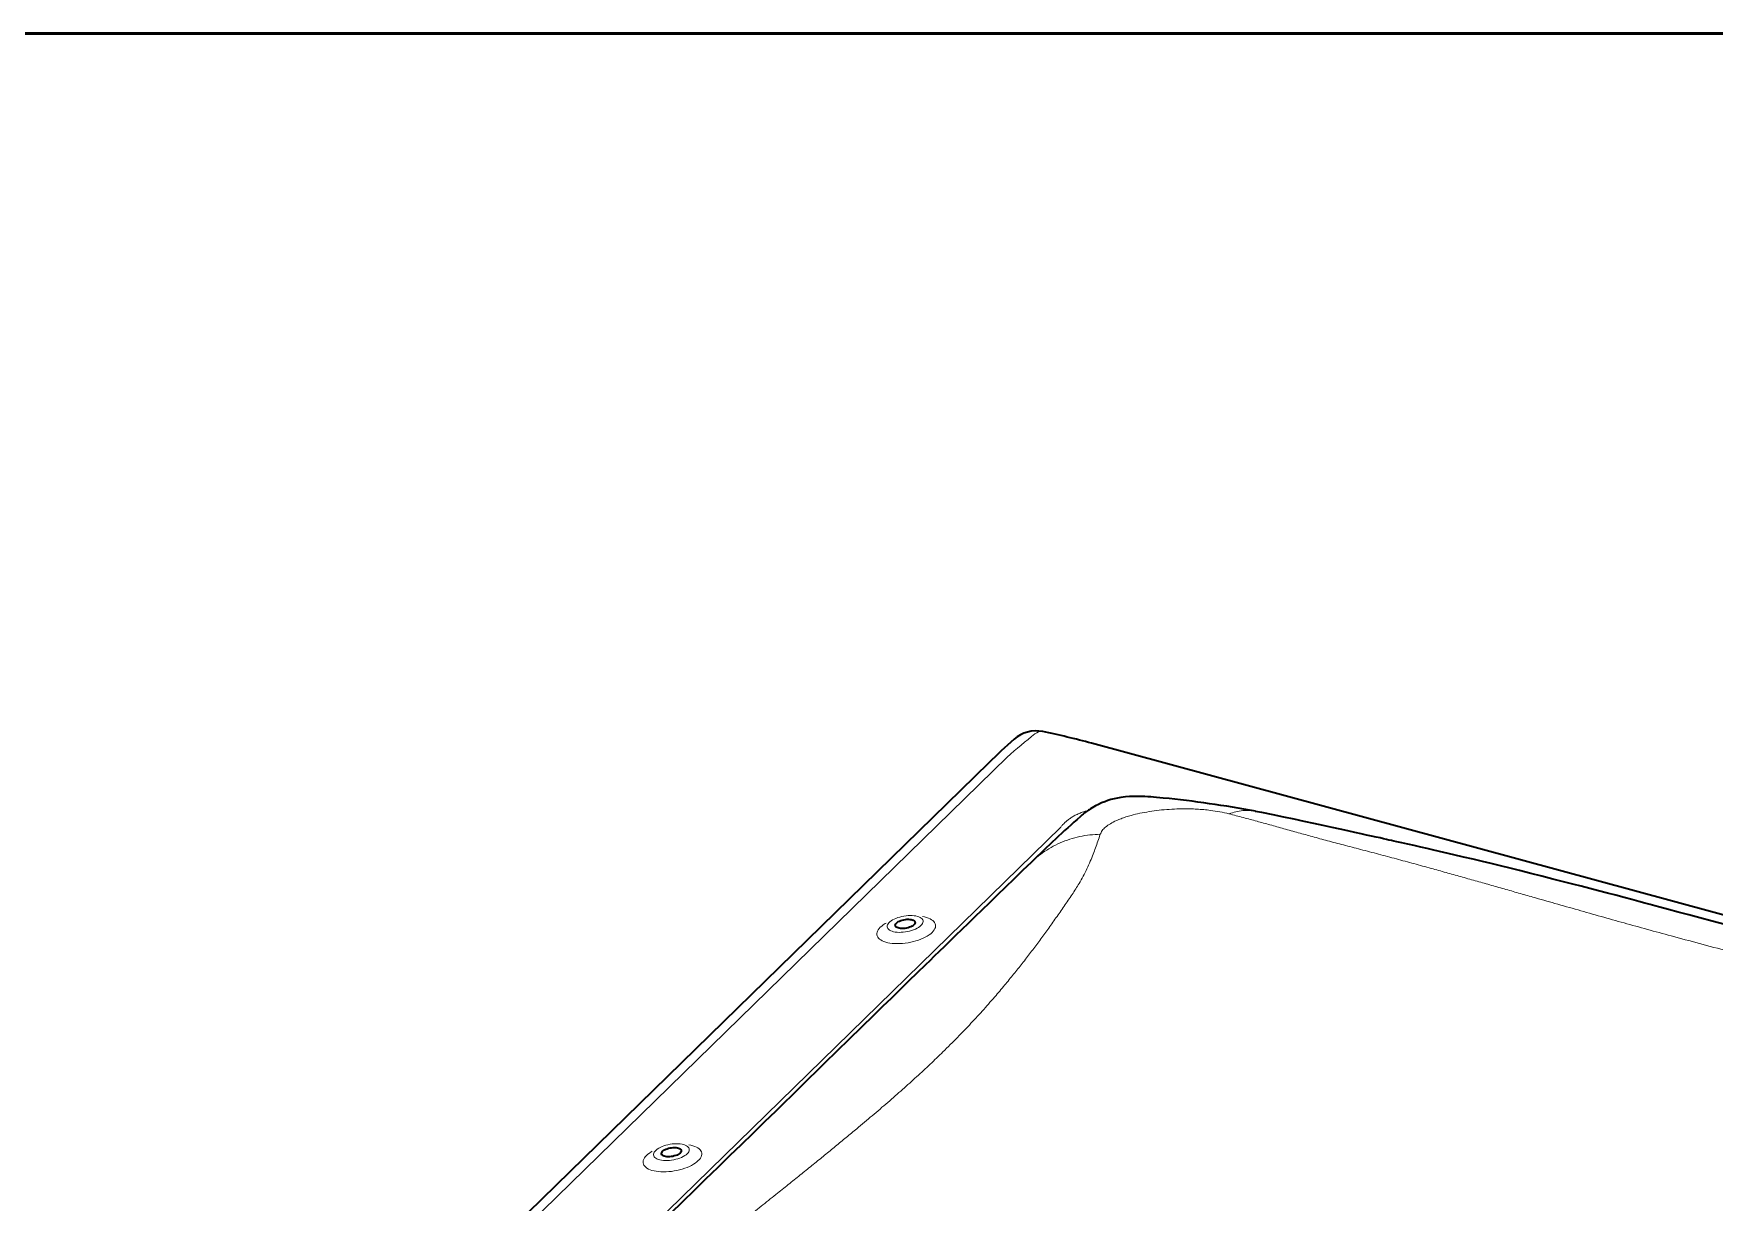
# Model space of a CAD drawing. Header units: millimetres. Extents: x -435 to 27166, y -19117 to 26500.
# Drawn here: x 24319.6 to 24520.9, y 19559 to 19699 of the extents above; entities that cross this region are included whole.
import ezdxf

# ---------------------------------------------------------------- set-up
doc = ezdxf.new("R2010")
doc.units = ezdxf.units.MM
doc.layers.add('Daglichtkoepel_Bitumen-P1-v1DWG_dwg', color=8, linetype='Continuous', lineweight=13)
doc.layers.add('R-H cont 0_50', color=50, linetype='Continuous', lineweight=50)

# ---------------------------------------------------------------- blocks, each defined once
blk = doc.blocks.new('Daglichtkoepel_Bitumen-P1-v1DWG_dwg_frame-3211647-Details Appartement')
at = {"layer": 'R-H cont 0_50', "flags": 128}
blk.add_lwpolyline([(660.4, 7340.6), (10515.6, 7340.6), (10515.6, 203.2), (660.4, 203.2)], close=True, dxfattribs=at)
blk = doc.blocks.new('Daglichtkoepel_Bitumen-P1-v1DWG_dwg_VELUX frame-3211648-Details Appartement')
at = {"xscale": 5, "yscale": 5, "zscale": 5}
blk.add_blockref('Daglichtkoepel_Bitumen-P1-v1DWG_dwg_frame-3211647-Details Appartement', (1270, 1270), dxfattribs=at)
blk = doc.blocks.new('Daglichtkoepel_Bitumen-P1-v1DWG_dwg-3211646-Details Appartement')
at = {"color": 90, "lineweight": 35}
for p, q in [((15037.8, 34549.6), (10383.5, 35814.6)), ((10071.4, 35755.1), (7615.4, 33358))]:
    blk.add_line(p, q, dxfattribs=at)
at = {"color": 250, "lineweight": 13}
for p, q in [((10126.8, 35772.4), (7670.8, 33375.3)), ((8198.5, 33518.3), (10289.9, 35559.6)), ((10295.6, 35565.8), (10300.1, 35570.4)), ((9796.6, 35252), (9797, 35252.4)), ((9085.3, 34557.8), (9085.8, 34558.2))]:
    blk.add_line(p, q, dxfattribs=at)
at = {"color": 90, "lineweight": 35, "flags": 128}
for points in [[(10601.6, 35647.7), (10591.4, 35648.6), (10581.6, 35649.5), (10572.5, 35650.3), (10564, 35651), (10555.2, 35651.7), (10545.7, 35652.3), (10531, 35652.9), (10516.8, 35652.9), (10508.8, 35652.7), (10498.9, 35652.2), (10487, 35651.2), (10473.1, 35649.3)], [(12310.9, 35262.7), (12271.6, 35273.4), (12234.9, 35283.3), (12200.6, 35292.6), (12168.9, 35301.1), (12139.6, 35309), (12112.7, 35316.2), (12097.8, 35320.2), (12083.5, 35324), (12067.4, 35328.3), (12049.2, 35333.1), (12027.9, 35338.8), (12004.3, 35345), (11978.4, 35351.9), (11953.3, 35358.5), (11926.5, 35365.5), (11899.6, 35372.5), (11873.4, 35379.3), (11848, 35385.9), (11823.3, 35392.2), (11787.7, 35401.3), (11753.8, 35409.9), (11720.3, 35418.3), (11685.4, 35427.1), (11657, 35434.1), (11627.7, 35441.3), (11599.2, 35448.3), (11573, 35454.6), (11544.7, 35461.4), (11515.8, 35468.3), (11486.1, 35475.3), (11455.7, 35482.4), (11425.3, 35489.5), (11405.3, 35494.1), (11385.2, 35498.6), (11365.1, 35503.2), (11345.7, 35507.5), (11328.3, 35511.4), (11312.8, 35514.8), (11303.9, 35516.8), (11295.9, 35518.5), (11288.6, 35520.1), (11281.4, 35521.7), (11272.4, 35523.7), (11261.5, 35526.2), (11249.5, 35528.8), (11235.9, 35531.8), (11220.6, 35535.2), (11203.7, 35539), (11185.2, 35543.1), (11163.8, 35547.8), (11140.6, 35552.9), (11115.6, 35558.4), (11088.9, 35564.2), (11060.5, 35570.4), (11030.3, 35576.8), (11000.4, 35583.2), (10969, 35589.8), (10936.2, 35596.5), (10901.9, 35603.4), (10882.1, 35607.3)], [(10201, 35453.1), (10174, 35427), (10147.6, 35401.4), (10121.9, 35376.5), (10096.9, 35352.3), (10072.9, 35329), (10050.4, 35307), (10028.8, 35286.1), (10008.3, 35266.2), (9988.9, 35247.4), (9970.3, 35229.4), (9952.8, 35212.5), (9936.2, 35196.4), (9920.4, 35181.1), (9905.5, 35166.7), (9891.5, 35153), (9878.4, 35140.3), (9853, 35115.6), (9827.4, 35090.7), (9801.3, 35065.3), (9774.8, 35039.4), (9747.9, 35013.2), (9720.7, 34986.6), (9646.3, 34913.9), (9571.5, 34840.8), (9496.9, 34767.9), (9422.9, 34695.6), (9387.9, 34661.4), (9352.9, 34627.4), (9317.9, 34593.3), (9282.7, 34559), (9246.4, 34523.6), (9208.8, 34486.9), (9174.6, 34453.6), (9139.4, 34419.2), (9103, 34383.7)]]:
    blk.add_lwpolyline(points, dxfattribs=at)
at = {"color": 250, "lineweight": 13, "flags": 128}
for points in [[(9758.5, 35267.4), (9755.7, 35265.7), (9750.2, 35262.2), (9745.4, 35258.5), (9741.1, 35254.8), (9737.6, 35250.9), (9734.7, 35247.1), (9732.6, 35243.2), (9731.2, 35239.4), (9730.6, 35235.6), (9730.7, 35231.9), (9731.6, 35228.3), (9733.3, 35225), (9735.7, 35221.7), (9738.8, 35218.7), (9742.6, 35216), (9747, 35213.5), (9752.1, 35211.3), (9757.8, 35209.4), (9764, 35207.8), (9770.6, 35206.5), (9777.7, 35205.6), (9785.2, 35205.1), (9792.9, 35204.9), (9800.9, 35205), (9809, 35205.6), (9817.2, 35206.4), (9825.5, 35207.6), (9833.7, 35209.2), (9841.8, 35211), (9849.7, 35213.2), (9857.3, 35215.7), (9864.7, 35218.4), (9871.6, 35221.4), (9878.1, 35224.5), (9884.1, 35227.9), (9889.6, 35231.5), (9894.4, 35235.1), (9898.7, 35238.9), (9902.2, 35242.7), (9905.1, 35246.6), (9907.2, 35250.5), (9908.6, 35254.3), (9909.2, 35258.1), (9909.1, 35261.8), (9908.2, 35265.3), (9906.5, 35268.7), (9904.2, 35271.9), (9901.1, 35274.9), (9897.3, 35277.7), (9892.8, 35280.2), (9887.7, 35282.4), (9882.1, 35284.3), (9875.9, 35285.9), (9869.8, 35287)], [(9047.2, 34573.2), (9044.5, 34571.5), (9039, 34568), (9034.1, 34564.3), (9029.9, 34560.6), (9026.3, 34556.7), (9023.5, 34552.9), (9021.4, 34549), (9020, 34545.2), (9019.3, 34541.4), (9019.5, 34537.7), (9020.4, 34534.2), (9022, 34530.8), (9024.4, 34527.5), (9027.5, 34524.6), (9031.3, 34521.8), (9035.8, 34519.3), (9040.9, 34517.1), (9046.5, 34515.2), (9052.7, 34513.6), (9059.4, 34512.4), (9066.5, 34511.4), (9073.9, 34510.9), (9081.7, 34510.7), (9089.6, 34510.8), (9097.8, 34511.4), (9106, 34512.2), (9114.2, 34513.4), (9122.5, 34515), (9130.5, 34516.8), (9138.4, 34519), (9146.1, 34521.5), (9153.4, 34524.2), (9160.4, 34527.2), (9166.9, 34530.3), (9172.9, 34533.7), (9178.3, 34537.3), (9183.2, 34540.9), (9187.4, 34544.7), (9191, 34548.5), (9193.8, 34552.4), (9196, 34556.3), (9197.4, 34560.1), (9198, 34563.9), (9197.8, 34567.6), (9197, 34571.1), (9195.3, 34574.5), (9192.9, 34577.7), (9189.8, 34580.7), (9186, 34583.5), (9181.5, 34586), (9176.5, 34588.2), (9170.8, 34590.1), (9164.6, 34591.7), (9158.6, 34592.8)]]:
    blk.add_lwpolyline(points, dxfattribs=at)
for points in [[(9864.9, 35260), (9861.5, 35257), (9857.5, 35254.2), (9852.9, 35251.5), (9847.8, 35249), (9842.3, 35246.8), (9836.4, 35244.7), (9830.2, 35243), (9823.9, 35241.6), (9817.4, 35240.5), (9811, 35239.7), (9804.6, 35239.3), (9798.4, 35239.2), (9792.4, 35239.5), (9786.8, 35240.2), (9781.7, 35241.2), (9777, 35242.6), (9772.8, 35244.2), (9769.3, 35246.1), (9766.5, 35248.4), (9764.3, 35250.8), (9762.9, 35253.4), (9762.3, 35256.2), (9762.4, 35259.1), (9763.3, 35262.1), (9764.9, 35265.2), (9767.2, 35268.2), (9770.3, 35271.2), (9774, 35274.1), (9778.3, 35276.8), (9783.2, 35279.4), (9788.5, 35281.8), (9794.2, 35284), (9800.2, 35285.8), (9806.5, 35287.4), (9812.9, 35288.7), (9819.4, 35289.6), (9825.8, 35290.2), (9832.1, 35290.5), (9838.2, 35290.3), (9844, 35289.8), (9849.4, 35289), (9854.3, 35287.8), (9858.8, 35286.3), (9862.6, 35284.5), (9865.8, 35282.4), (9868.3, 35280.1), (9870.1, 35277.6), (9871.1, 35274.9), (9871.4, 35272), (9870.9, 35269), (9869.6, 35266), (9867.6, 35263)], [(9153.7, 34565.8), (9150.3, 34562.8), (9146.3, 34560), (9141.7, 34557.3), (9136.6, 34554.8), (9131, 34552.6), (9125.2, 34550.5), (9119, 34548.8), (9112.6, 34547.4), (9106.2, 34546.3), (9099.7, 34545.5), (9093.4, 34545.1), (9087.2, 34545), (9081.2, 34545.3), (9075.6, 34546), (9070.4, 34547), (9065.7, 34548.4), (9061.6, 34550), (9058.1, 34552), (9055.2, 34554.2), (9053.1, 34556.6), (9051.7, 34559.2), (9051, 34562), (9051.1, 34564.9), (9052, 34567.9), (9053.6, 34571), (9056, 34574), (9059, 34577), (9062.8, 34579.9), (9067.1, 34582.6), (9071.9, 34585.2), (9077.2, 34587.6), (9082.9, 34589.8), (9089, 34591.6), (9095.2, 34593.2), (9101.7, 34594.5), (9108.1, 34595.4), (9114.6, 34596), (9120.9, 34596.3), (9126.9, 34596.1), (9132.7, 34595.6), (9138.1, 34594.8), (9143.1, 34593.6), (9147.5, 34592.1), (9151.3, 34590.3), (9154.5, 34588.2), (9157, 34585.9), (9158.8, 34583.4), (9159.8, 34580.7), (9160.1, 34577.8), (9159.6, 34574.8), (9158.4, 34571.8), (9156.4, 34568.8)]]:
    blk.add_lwpolyline(points, close=True, dxfattribs=at)
at = {"color": 90, "lineweight": 35, "flags": 128}
for points in [[(9843.3, 35262.2), (9840.8, 35260), (9837.6, 35258), (9834, 35256.1), (9829.9, 35254.5), (9825.5, 35253.1), (9820.9, 35252), (9816.2, 35251.2), (9811.5, 35250.8), (9806.9, 35250.7), (9802.6, 35250.9), (9798.6, 35251.5), (9795.1, 35252.5), (9792.1, 35253.7), (9789.7, 35255.2), (9788, 35256.9), (9786.9, 35258.8), (9786.7, 35260.9), (9787.1, 35263.1), (9788.3, 35265.3), (9790.2, 35267.5), (9792.8, 35269.6), (9795.9, 35271.7), (9799.6, 35273.5), (9803.7, 35275.2), (9808.1, 35276.5), (9812.7, 35277.6), (9817.4, 35278.4), (9822.1, 35278.9), (9826.7, 35279), (9831, 35278.7), (9835, 35278.1), (9838.5, 35277.2), (9841.5, 35276), (9843.9, 35274.5), (9845.6, 35272.8), (9846.6, 35270.8), (9846.9, 35268.7), (9846.4, 35266.6), (9845.2, 35264.4)], [(9132.1, 34568), (9129.5, 34565.8), (9126.4, 34563.8), (9122.7, 34561.9), (9118.7, 34560.3), (9114.3, 34558.9), (9109.6, 34557.8), (9104.9, 34557), (9100.2, 34556.6), (9095.6, 34556.5), (9091.3, 34556.8), (9087.3, 34557.3), (9083.8, 34558.3), (9080.8, 34559.5), (9078.4, 34561), (9076.7, 34562.7), (9075.7, 34564.6), (9075.4, 34566.7), (9075.9, 34568.9), (9077.1, 34571.1), (9079, 34573.3), (9081.5, 34575.5), (9084.7, 34577.5), (9088.3, 34579.3), (9092.4, 34581), (9096.8, 34582.3), (9101.4, 34583.4), (9106.2, 34584.2), (9110.9, 34584.7), (9115.4, 34584.8), (9119.8, 34584.5), (9123.7, 34583.9), (9127.3, 34583), (9130.3, 34581.8), (9132.7, 34580.3), (9134.4, 34578.6), (9135.4, 34576.6), (9135.7, 34574.6), (9135.2, 34572.4), (9134, 34570.2)]]:
    blk.add_lwpolyline(points, close=True, dxfattribs=at)
at = {"color": 90, "lineweight": 35}
for centre, radius, start, end in [((10215.3, 35750.2), 101.6, 78.4619, 131.3856), ((9760.4, 33520.3), 2377.4, 74.804, 78.4682), ((11513.7, 34279.6), 2063.3, 131.4396, 134.3493), ((10509, 35410.1), 241.9, 98.6407, 117.8365), ((10290.1, 32484.4), 3178.6, 79.2638, 84.3683), ((12865.5, 32740.6), 3802.2, 131.4377, 134.4925), ((10553.7, 35355.4), 312, 124.9485, 130.9532)]:
    blk.add_arc(centre, radius, start, end, dxfattribs=at)
at = {"color": 250, "lineweight": 13}
blk.add_arc((10231.3, 35819.7), 30.3, 81.6974, 130.5206, dxfattribs=at)
for centre, major_axis, ratio, start_param, end_param in [((10065.6, 35155.5), (630.7, 839.1), 0.35508, 0.918592, 1.041691), ((9986.2, 35259.1), (704.8, 750.5), 0.016715, 5.140017, 5.149019)]:
    blk.add_ellipse(centre, major_axis=major_axis, ratio=ratio, start_param=start_param, end_param=end_param, dxfattribs=at)
for points, knots in [([(10300.1, 35570.4), (10302.6, 35572.8), (10307.6, 35577.5), (10316.3, 35584.3), (10325.9, 35590.8), (10336.8, 35596.8), (10348.9, 35602.1), (10360.7, 35606.4), (10368.9, 35608.4), (10372.2, 35609.2)], [0, 0, 0, 0, 0.149255, 0.298654, 0.447756, 0.596968, 0.746545, 0.895527, 1, 1, 1, 1]), ([(10559.4, 35606.5), (10549.7, 35604.8), (10530.3, 35601.5), (10506.8, 35595.7), (10488, 35590.2), (10473, 35584.9), (10456.7, 35578.2), (10440.2, 35569.7), (10425.8, 35559.5), (10415.3, 35548.6), (10412, 35541.2), (10410.3, 35537.4)], [0, 0, 0, 0, 0.110465, 0.220685, 0.295419, 0.372021, 0.451216, 0.579303, 0.712009, 0.851589, 1, 1, 1, 1]), ([(10802, 35599.8), (10793.1, 35601.9), (10775.8, 35606), (10749.4, 35610), (10725.5, 35612.6), (10704.5, 35614.1), (10680, 35615), (10651.9, 35615), (10620.5, 35613.6), (10589.3, 35610.8), (10569.4, 35607.9), (10559.4, 35606.5)], [0, 0, 0, 0, 0.148389, 0.287963, 0.377106, 0.463854, 0.548912, 0.666611, 0.77929, 0.889516, 1, 1, 1, 1]), ([(10802, 35599.8), (10808.9, 35602.1), (10822.9, 35606.8), (10844, 35609.9), (10863.8, 35610.3), (10876.4, 35608.1), (10882, 35607.1)], [0, 0, 0, 0, 0.25832, 0.520087, 0.784231, 1, 1, 1, 1]), ([(13830.7, 34776.6), (13806.6, 34783.4), (13760, 34796.4), (13692.1, 34814.9), (13625.2, 34832.9), (13556.9, 34851.1), (13487.1, 34869.8), (13418.3, 34888.2), (13358.1, 34904.7), (13304.9, 34919.5), (13257.6, 34932.8), (13209.3, 34946.3), (13161, 34959.7), (13113.1, 34972.9), (13066.2, 34985.7), (13020.1, 34998.2), (12961.9, 35013.8), (12892.1, 35032.4), (12811.3, 35053.7), (12732.5, 35074.4), (12655.5, 35094.5), (12578.6, 35114.5), (12496.7, 35135.8), (12410.2, 35158.3), (12320.7, 35181.8), (12233.1, 35205.2), (12151.3, 35227.3), (12074.8, 35248.2), (12003.6, 35267.8), (11933.3, 35287.5), (11863.3, 35307.4), (11794.3, 35327.1), (11734.1, 35344.2), (11682.7, 35358.8), (11638.9, 35371.3), (11595, 35383.8), (11550.9, 35396.2), (11506.6, 35408.8), (11461.9, 35421.3), (11414.5, 35434.5), (11364.2, 35448.3), (11310.8, 35462.8), (11256.8, 35477.2), (11203, 35491.3), (11151, 35504.8), (11101.9, 35517.7), (11056.3, 35530.2), (11012.1, 35542.5), (10969.1, 35554.5), (10927.3, 35566.1), (10886.4, 35577.4), (10844.9, 35588.7), (10816.6, 35596), (10802, 35599.8)], [0, 0, 0, 0, 0.021053, 0.040797, 0.059247, 0.079452, 0.100281, 0.120064, 0.139429, 0.152876, 0.166726, 0.180972, 0.19531, 0.209309, 0.223084, 0.236642, 0.249992, 0.274443, 0.298297, 0.321628, 0.34452, 0.367068, 0.390591, 0.418441, 0.445738, 0.472809, 0.499999, 0.523082, 0.546044, 0.569095, 0.592442, 0.616277, 0.639342, 0.654549, 0.669912, 0.685458, 0.701217, 0.717213, 0.73347, 0.750008, 0.76949, 0.789425, 0.809837, 0.83071, 0.850826, 0.870095, 0.888925, 0.906964, 0.925849, 0.944228, 0.961679, 0.980265, 1, 1, 1, 1]), ([(10410.3, 35537.4), (10407.8, 35530.5), (10403.2, 35517.1), (10396.1, 35497), (10388.6, 35476.6), (10380.1, 35455.3), (10370.2, 35432.9), (10359, 35410.2), (10347.5, 35389.7), (10335.8, 35371.1), (10324.7, 35354.3), (10312.8, 35336.9), (10300.6, 35319.1), (10288.2, 35301.2), (10275.7, 35283.4), (10263.1, 35265.7), (10246.9, 35243), (10226.7, 35215.2), (10202, 35182.2), (10176.6, 35149.2), (10150.4, 35116.2), (10122.8, 35082.4), (10091.6, 35045.4), (10056.7, 35005.4), (10017.6, 34962.7), (9976.2, 34919.6), (9934.4, 34878), (9892.9, 34838.1), (9852, 34800.1), (9809, 34761.4), (9763.9, 34721.9), (9717.2, 34682), (9674.9, 34646.4), (9637.6, 34615.3), (9605, 34588.5), (9571.6, 34561.1), (9537.2, 34533.2), (9501.9, 34504.7), (9465.7, 34475.5), (9426.4, 34444.1), (9384, 34410.2), (9338.2, 34373.6), (9291, 34335.8), (9243.2, 34297.6), (9195.7, 34259.8), (9148.7, 34223.3), (9101.9, 34188.3), (9054.7, 34153.4), (9007.2, 34118.8), (8959.7, 34084.5), (8912, 34050.1), (8863.1, 34014.8), (8829.4, 33990.2), (8812, 33977.5)], [0, 0, 0, 0, 0.021053, 0.040797, 0.059247, 0.079452, 0.100281, 0.120064, 0.139429, 0.152876, 0.166726, 0.180972, 0.19531, 0.209309, 0.223084, 0.236642, 0.249992, 0.274443, 0.298297, 0.321628, 0.34452, 0.367068, 0.390591, 0.418441, 0.445738, 0.472809, 0.499999, 0.523082, 0.546044, 0.569095, 0.592442, 0.616277, 0.639342, 0.65455, 0.669912, 0.685458, 0.701217, 0.717213, 0.73347, 0.750008, 0.76949, 0.789425, 0.809837, 0.83071, 0.850826, 0.870095, 0.888925, 0.906964, 0.925849, 0.944228, 0.961679, 0.980265, 1, 1, 1, 1]), ([(10410.3, 35537.4), (10399.8, 35536.9), (10378.8, 35536.1), (10347.9, 35530.9), (10317.5, 35523), (10288.2, 35511.9), (10260.3, 35498), (10234.3, 35481.3), (10214.6, 35466.1), (10204.3, 35455.9), (10201.3, 35452.8)], [0, 0, 0, 0, 0.132356, 0.266488, 0.401831, 0.537787, 0.673742, 0.809083, 0.943213, 1, 1, 1, 1])]:
    blk.add_open_spline(points, degree=3, knots=knots, dxfattribs=at)
at = {"color": 90, "lineweight": 35}
blk.add_open_spline([(10396.3, 35624), (10389.4, 35620.3), (10381.1, 35615.8), (10373.7, 35610.1), (10372.4, 35609.1)], degree=3, knots=[0, 0, 0, 0, 0.831474, 1, 1, 1, 1], dxfattribs=at)
blk.add_blockref('Daglichtkoepel_Bitumen-P1-v1DWG_dwg_VELUX frame-3211648-Details Appartement', (0, 0))

msp = doc.modelspace()

# ---------------------------------------------------------------- block references
at = {"layer": 'Daglichtkoepel_Bitumen-P1-v1DWG_dwg', "color": 250, "xscale": 0.0393700796202811, "yscale": 0.0393700796202811, "zscale": 0.0393700796202811}
msp.add_blockref('Daglichtkoepel_Bitumen-P1-v1DWG_dwg-3211646-Details Appartement', (24037.5, 18203.96), dxfattribs=at)

doc.saveas('drawing.dxf')
